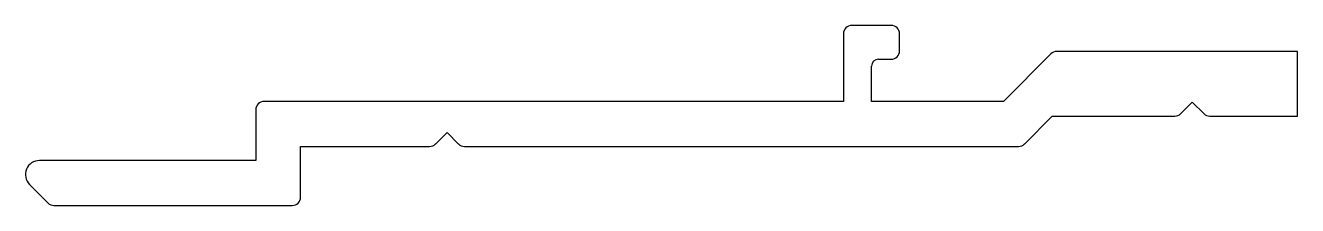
# Model space of a CAD drawing. Extents: x 2152.6 to 2197.9, y 1582.9 to 1589.3.
import ezdxf

# ---------------------------------------------------------------- set-up
doc = ezdxf.new("R2010")
doc.units = 0
doc.layers.get('0').update_dxf_attribs({"linetype": 'CONTINUOUS'})

msp = doc.modelspace()

# ---------------------------------------------------------------- linework, layer by layer
for p, q in [((2181.757, 1589.024), (2181.757, 1586.621)), ((2183.457, 1589.324), (2182.057, 1589.324)), ((2183.757, 1588.424), (2183.757, 1589.024)), ((2183.007, 1588.124), (2183.457, 1588.124)), ((2189.148, 1588.312), (2187.457, 1586.621)), ((2197.943, 1588.4), (2189.36, 1588.4)), ((2197.943, 1586.1), (2197.943, 1588.4)), ((2182.757, 1586.621), (2182.757, 1587.874)), ((2160.805, 1586.321), (2160.805, 1584.521)), ((2181.757, 1586.621), (2161.105, 1586.621)), ((2187.457, 1586.621), (2182.757, 1586.621)), ((2193.778, 1586.188), (2194.19, 1586.6)), ((2194.19, 1586.6), (2194.603, 1586.188)), ((2188.207, 1585.108), (2189.199, 1586.1)), ((2189.199, 1586.1), (2193.566, 1586.1)), ((2194.815, 1586.1), (2197.943, 1586.1)), ((2167.212, 1585.108), (2167.625, 1585.521)), ((2167.625, 1585.521), (2168.037, 1585.108)), ((2162.405, 1583.221), (2162.405, 1585.021)), ((2162.405, 1585.021), (2167, 1585.021)), ((2168.249, 1585.021), (2187.995, 1585.021)), ((2160.805, 1584.521), (2153.096, 1584.521)), ((2152.743, 1583.667), (2153.401, 1583.009)), ((2153.614, 1582.921), (2162.105, 1582.921))]:
    msp.add_line(p, q)
for centre, radius, start, end in [((2182.057, 1589.024), 0.3, 90.002, 180), ((2183.457, 1589.024), 0.3, 0, 90), ((2183.007, 1587.874), 0.25, 90, 180), ((2183.457, 1588.424), 0.3, 270, 0), ((2189.36, 1588.1), 0.3, 90, 135), ((2161.105, 1586.321), 0.3, 90, 180), ((2193.566, 1586.4), 0.3, 269.9995, 315), ((2194.815, 1586.4), 0.3, 225, 270.0079), ((2167, 1585.321), 0.3, 270, 315), ((2168.249, 1585.321), 0.3, 225.0017, 270), ((2187.995, 1585.321), 0.3, 270, 315), ((2153.096, 1584.021), 0.5, 90, 225), ((2162.105, 1583.221), 0.3, 270, 0), ((2153.614, 1583.221), 0.3, 225, 270)]:
    msp.add_arc(centre, radius, start, end)

doc.saveas('drawing.dxf')
